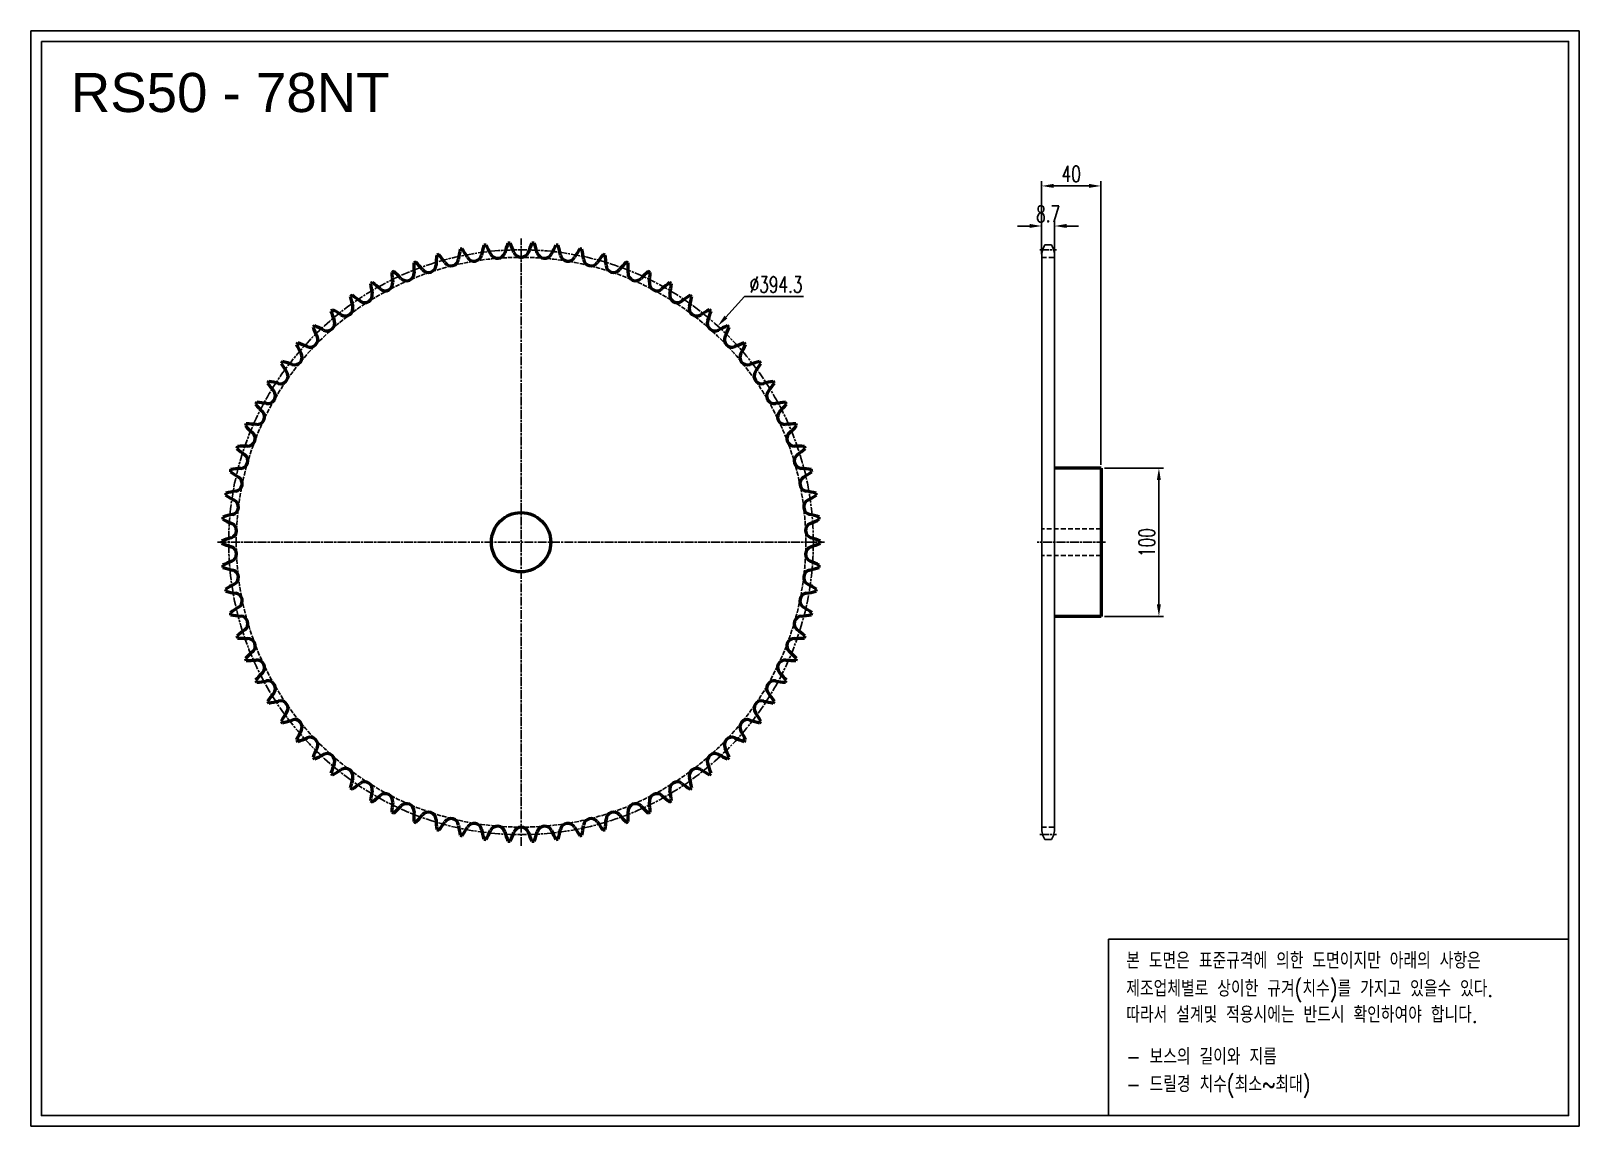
# Model space of a CAD drawing. Header units: millimetres. Extents: x 11559 to 12603, y 3768 to 4507.
import ezdxf

# ---------------------------------------------------------------- set-up
doc = ezdxf.new("R2010")
doc.units = ezdxf.units.MM
for name, pattern in [('AM_ISO02W050', [7.5, 6, -1.5]), ('AM_ISO02W050x2', [3.75, 3, -0.75]), ('AM_ISO08W050', [18, 12, -1.5, 3, -1.5]), ('AM_ISO08W050x2', [9, 6, -0.75, 1.5, -0.75]), ('HIDDEN', [9.525, 6.35, -3.175])]:
    doc.linetypes.add(name, pattern=pattern)
for name, color, linetype, lineweight in [('20', 7, 'Continuous', 50), ('21', 6, 'AM_ISO02W050', 25), ('22', 30, 'AM_ISO08W050', 25), ('23', 40, 'AM_ISO08W050', 25), ('VIS', 7, 'Continuous', 50)]:
    doc.layers.add(name, color=color, linetype=linetype, lineweight=lineweight)
doc.layers.add('HL', color=2, linetype='HIDDEN')
doc.layers.add('S-DIM', color=7, linetype='Continuous')
doc.styles.add('HAN', font='ROMANS.shx', dxfattribs={"width": 0.7, "bigfont": 'whgtxt.shx'})
doc.styles.add('HSG', font='SIMPLEX.shx', dxfattribs={"width": 0.7, "bigfont": 'HSG.shx'})
doc.styles.get("Standard").update_dxf_attribs({"font": 'arial.ttf'})
doc.dimstyles.new('APP23', dxfattribs={"dimscale": 4.5, "dimtxt": 2.4, "dimasz": 1.8, "dimexe": 0.7, "dimexo": 0.5, "dimgap": 0.6, "dimtad": 1, "dimtoh": 1, "dimdec": 1, "dimrnd": 0.01, "dimzin": 9, "dimdsep": 46, "dimtxsty": 'HSG', "dimcen": 0, "dimclrd": 1, "dimclre": 1, "dimclrt": 256, "dimazin": 2, "dimtp": 1, "dimtm": 1, "dimtfac": 0.5, "dimtdec": 1, "dimtix": 1, "dimtofl": 0, "dimtmove": 0, "dimatfit": 3, "dimfxl": 0, "dimtvp": 1, "dimtolj": 2, "dimlwd": -1, "dimlwe": -1, "dimarcsym": 0})

# ---------------------------------------------------------------- blocks, each defined once
blk = doc.blocks.new('*D1')
at = {"layer": 'Defpoints', "color": 0, "transparency": 16777216}
for p in [(12022.5, 4307.8), (11757.1, 4016.3)]:
    blk.add_point(p, dxfattribs=at)
at = {"layer": 'S-DIM', "color": 1, "transparency": 16777216}
for p, q in [((12040.6, 4327.6), (12028, 4313.8)), ((12080.4, 4327.6), (12040.6, 4327.6))]:
    blk.add_line(p, q, dxfattribs=at)
blk.add_solid([(12027, 4314.7), (12029, 4312.9), (12022.5, 4307.8)], dxfattribs=at)
at = {"layer": 'S-DIM', "transparency": 16777216, "insert": (12061.8, 4335.7), "char_height": 10.8, "attachment_point": 5, "style": 'HSG'}
blk.add_mtext('\\A2;∅394.3', dxfattribs=at)
blk = doc.blocks.new('*D2')
at = {"layer": 'Defpoints', "color": 0, "transparency": 16777216}
for p in [(12249.6, 4375.2), (12240.9, 4354.1), (12249.6, 4354.1)]:
    blk.add_point(p, dxfattribs=at)
at = {"layer": 'S-DIM', "color": 1, "transparency": 16777216}
for p, q in [((12232.8, 4375.2), (12224.7, 4375.2)), ((12240.9, 4356.3), (12240.9, 4378.4)), ((12249.6, 4356.3), (12249.6, 4378.4)), ((12257.7, 4375.2), (12265.8, 4375.2))]:
    blk.add_line(p, q, dxfattribs=at)
for points in [[(12232.8, 4376.6), (12232.8, 4373.9), (12240.9, 4375.2)], [(12257.7, 4376.6), (12257.7, 4373.9), (12249.6, 4375.2)]]:
    blk.add_solid(points, dxfattribs=at)
at = {"layer": 'S-DIM', "transparency": 16777216, "insert": (12245.3, 4383.3), "char_height": 10.8, "attachment_point": 5, "style": 'HSG'}
blk.add_mtext('\\A2;8.7', dxfattribs=at)
blk = doc.blocks.new('*D3')
at = {"layer": 'Defpoints', "color": 0, "transparency": 16777216}
for p in [(12280.9, 4402.2), (12240.9, 4354.1), (12280.9, 4212)]:
    blk.add_point(p, dxfattribs=at)
at = {"layer": 'S-DIM', "color": 1, "transparency": 16777216}
for p, q in [((12240.9, 4356.3), (12240.9, 4405.4)), ((12249, 4402.2), (12272.8, 4402.2)), ((12280.9, 4214.3), (12280.9, 4405.4))]:
    blk.add_line(p, q, dxfattribs=at)
for points in [[(12249, 4403.6), (12249, 4400.9), (12240.9, 4402.2)], [(12272.8, 4403.6), (12272.8, 4400.9), (12280.9, 4402.2)]]:
    blk.add_solid(points, dxfattribs=at)
at = {"layer": 'S-DIM', "transparency": 16777216, "insert": (12260.9, 4410.3), "char_height": 10.8, "attachment_point": 5, "style": 'HSG'}
blk.add_mtext('\\A2;40', dxfattribs=at)
blk = doc.blocks.new('*D4')
at = {"layer": 'Defpoints', "color": 0, "transparency": 16777216}
for p in [(12280.9, 4212), (12280.9, 4112), (12320, 4112)]:
    blk.add_point(p, dxfattribs=at)
at = {"layer": 'S-DIM', "color": 1, "transparency": 16777216}
for p, q in [((12283.2, 4212), (12323.1, 4212)), ((12320, 4203.9), (12320, 4120.1)), ((12283.2, 4112), (12323.1, 4112))]:
    blk.add_line(p, q, dxfattribs=at)
for points in [[(12318.6, 4203.9), (12321.3, 4203.9), (12320, 4212)], [(12318.6, 4120.1), (12321.3, 4120.1), (12320, 4112)]]:
    blk.add_solid(points, dxfattribs=at)
at = {"layer": 'S-DIM', "transparency": 16777216, "insert": (12311.9, 4161.8), "char_height": 10.8, "attachment_point": 5, "rotation": 90, "style": 'HSG'}
blk.add_mtext('\\A2;100', dxfattribs=at)

msp = doc.modelspace()

# ---------------------------------------------------------------- linework, layer by layer
for p, q in [((12240.94, 4162.03), (12240.94, 4354.53)), ((12247.52, 4362.47), (12243.07, 4362.47)), ((12249.64, 4162.03), (12249.64, 4354.53)), ((12240.94, 4162.03), (12240.94, 3969.53)), ((12249.64, 4162.03), (12249.64, 3969.53)), ((12247.52, 3961.6), (12243.07, 3961.6))]:
    msp.add_line(p, q)
for points in [[(11559.31, 4506.68), (12603.33, 4506.68), (12603.33, 3768.49), (11559.31, 3768.49)], [(11566.34, 4499.65), (12596.29, 4499.65), (12596.29, 3775.52), (11566.34, 3775.52)]]:
    msp.add_lwpolyline(points, close=True)
at = {"color": 6}
msp.add_lwpolyline([(12285.95, 3894.42), (12596.29, 3894.42), (12596.29, 3775.52), (12285.95, 3775.52)], close=True, dxfattribs=at)
for centre, start, end in [((12256.82, 4354.53), 150, 180), ((12233.77, 4354.53), 0, 30), ((12256.82, 3969.53), 180, 210), ((12233.77, 3969.53), 330, 0)]:
    msp.add_arc(centre, 15.87, start, end)
at = {"layer": '20'}
msp.add_circle((11889.81, 4162.03), 20, dxfattribs=at)
for centre, radius, start, end in [((11929.96, 4345.27), 97.54, 173.92747, 177.88462), ((11889.81, 4162.03), 201.73, 105.94466, 106.36303), ((11757.93, 4295.44), 97.54, 34.42308, 38.38022), ((11944.58, 4341.45), 97.54, 169.31209, 173.26923), ((11889.81, 4162.03), 201.73, 101.32928, 101.74765), ((11769.09, 4305.62), 97.54, 29.80769, 33.76484), ((11858.18, 4356.66), 5.13, 209.80769, 348.65385), ((11958.84, 4336.46), 97.54, 164.6967, 168.65385), ((11889.81, 4162.03), 201.73, 96.71389, 97.13226), ((11781.04, 4314.87), 97.54, 25.19231, 29.14945), ((11873.94, 4358.57), 5.13, 205.19231, 344.03846), ((11972.65, 4330.34), 97.54, 160.08132, 164.03846), ((11889.81, 4162.03), 201.73, 92.09851, 92.51688), ((11793.69, 4323.13), 97.54, 20.57692, 24.53407), ((11889.81, 4359.21), 5.13, 200.57692, 339.42308), ((11985.92, 4323.13), 97.54, 155.46593, 159.42308), ((11889.81, 4162.03), 201.73, 87.48312, 87.90149), ((11806.97, 4330.34), 97.54, 15.96154, 19.91868), ((11905.67, 4358.57), 5.13, 195.96154, 334.80769), ((11998.58, 4314.87), 97.54, 150.85055, 154.80769), ((11889.81, 4162.03), 201.73, 82.86774, 83.28611), ((11820.78, 4336.46), 97.54, 11.34615, 15.3033), ((11921.44, 4356.66), 5.13, 191.34615, 330.19231), ((12010.52, 4305.62), 97.54, 146.23516, 150.19231), ((11889.81, 4162.03), 201.73, 78.25235, 78.67072), ((11835.04, 4341.45), 97.54, 6.73077, 10.68791), ((12021.68, 4295.44), 97.54, 141.61978, 145.57692), ((11889.81, 4162.03), 201.73, 73.63697, 74.05534), ((11849.65, 4345.27), 97.54, 2.11538, 6.07253), ((11889.81, 4162.03), 201.73, 115.17543, 115.5938), ((11900.05, 4349.34), 97.54, 183.15824, 187.11538), ((11738.24, 4272.56), 97.54, 43.65385, 47.61099), ((11812.52, 4343.43), 5.13, 223.65385, 2.5), ((11915.09, 4347.91), 97.54, 178.54286, 182.5), ((11889.81, 4162.03), 201.73, 110.56004, 110.97842), ((11747.62, 4284.4), 97.54, 39.03846, 42.99561), ((11827.37, 4349.06), 5.13, 219.03846, 357.88462), ((11842.62, 4353.48), 5.13, 214.42308, 353.26923), ((11937, 4353.48), 5.13, 186.73077, 325.57692), ((11952.25, 4349.06), 5.13, 182.11538, 320.96154), ((12031.99, 4284.4), 97.54, 137.00439, 140.96154), ((11889.81, 4162.03), 201.73, 69.02158, 69.43996), ((11967.09, 4343.43), 5.13, 177.5, 316.34615), ((11864.53, 4347.91), 97.54, 357.5, 1.45714), ((12041.38, 4272.56), 97.54, 132.38901, 136.34615), ((11889.81, 4162.03), 201.73, 64.4062, 64.82457), ((11879.56, 4349.34), 97.54, 352.88462, 356.84176), ((11889.81, 4162.03), 201.73, 119.79081, 120.20919), ((11884.95, 4349.56), 97.54, 187.77362, 191.73077), ((11729.84, 4260.01), 97.54, 48.26923, 52.22638), ((11798.17, 4336.63), 5.13, 228.26923, 7.11538), ((11981.44, 4336.63), 5.13, 172.88462, 311.73077), ((12049.78, 4260.01), 97.54, 127.77362, 131.73077), ((11889.81, 4162.03), 201.73, 59.79081, 60.20919), ((11894.67, 4349.56), 97.54, 348.26923, 352.22638), ((11889.81, 4162.03), 201.73, 124.4062, 124.82457), ((11869.87, 4348.56), 97.54, 192.38901, 196.34615), ((11722.47, 4246.82), 97.54, 52.88462, 56.84176), ((11784.42, 4328.69), 5.13, 232.88462, 11.73077), ((11995.19, 4328.69), 5.13, 168.26923, 307.11538), ((12057.14, 4246.82), 97.54, 123.15824, 127.11538), ((11909.74, 4348.56), 97.54, 343.65385, 347.61099), ((11889.81, 4162.03), 201.73, 55.17543, 55.5938), ((11889.81, 4162.03), 201.73, 129.02158, 129.43996), ((11854.93, 4346.35), 97.54, 197.00439, 200.96154), ((11716.19, 4233.08), 97.54, 57.5, 61.45714), ((11771.35, 4319.67), 5.13, 237.5, 16.34615), ((12008.26, 4319.67), 5.13, 163.65385, 302.5), ((12063.42, 4233.08), 97.54, 118.54286, 122.5), ((11924.69, 4346.35), 97.54, 339.03846, 342.99561), ((11889.81, 4162.03), 201.73, 50.56004, 50.97842), ((11889.81, 4162.03), 201.73, 133.63697, 134.05534), ((11840.21, 4342.95), 97.54, 201.61978, 205.57692), ((11711.04, 4218.88), 97.54, 62.11538, 66.07253), ((11759.05, 4309.62), 5.13, 242.11538, 20.96154), ((12020.56, 4309.62), 5.13, 159.03846, 297.88462), ((12068.58, 4218.88), 97.54, 113.92747, 117.88462), ((11939.41, 4342.95), 97.54, 334.42308, 338.38022), ((11889.81, 4162.03), 201.73, 45.94466, 46.36303), ((11889.81, 4162.03), 201.73, 138.25235, 138.67072), ((11825.81, 4338.37), 97.54, 206.23516, 210.19231), ((11707.04, 4204.31), 97.54, 66.73077, 70.68791), ((11747.6, 4298.62), 5.13, 246.73077, 25.57692), ((12032.01, 4298.62), 5.13, 154.42308, 293.26923), ((12072.57, 4204.31), 97.54, 109.31209, 113.26923), ((11953.8, 4338.37), 97.54, 329.80769, 333.76484), ((11889.81, 4162.03), 201.73, 41.32928, 41.74765), ((11889.81, 4162.03), 201.73, 142.86774, 143.28611), ((11811.83, 4332.65), 97.54, 210.85055, 214.80769), ((11704.24, 4189.46), 97.54, 71.34615, 75.3033), ((11737.07, 4286.74), 5.13, 251.34615, 30.19231), ((12042.54, 4286.74), 5.13, 149.80769, 288.65385), ((12075.38, 4189.46), 97.54, 104.6967, 108.65385), ((11967.79, 4332.65), 97.54, 325.19231, 329.14945), ((11889.81, 4162.03), 201.73, 36.71389, 37.13226), ((11889.81, 4162.03), 201.73, 147.48312, 147.90149), ((11702.63, 4174.44), 97.54, 75.96154, 79.91868), ((11727.53, 4274.04), 5.13, 255.96154, 34.80769), ((12052.08, 4274.04), 5.13, 145.19231, 284.03846), ((12076.99, 4174.44), 97.54, 100.08132, 104.03846), ((11889.81, 4162.03), 201.73, 32.09851, 32.51688), ((11719.05, 4260.62), 5.13, 260.57692, 39.42308), ((11798.35, 4325.82), 97.54, 215.46593, 219.42308), ((12060.57, 4260.62), 5.13, 140.57692, 279.42308), ((11981.26, 4325.82), 97.54, 320.57692, 324.53407), ((11889.81, 4162.03), 201.73, 152.09851, 152.51688), ((11785.47, 4317.93), 97.54, 220.08132, 224.03846), ((11711.67, 4246.56), 5.13, 265.19231, 44.03846), ((11702.24, 4159.34), 97.54, 80.57692, 84.53407), ((12077.38, 4159.34), 97.54, 95.46593, 99.42308), ((12067.95, 4246.56), 5.13, 135.96154, 274.80769), ((11994.14, 4317.93), 97.54, 315.96154, 319.91868), ((11889.81, 4162.03), 201.73, 27.48312, 27.90149), ((11889.81, 4162.03), 201.73, 156.71389, 157.13226), ((11773.27, 4309.03), 97.54, 224.6967, 228.65385), ((11703.06, 4144.26), 97.54, 85.19231, 89.14945), ((12076.55, 4144.26), 97.54, 90.85055, 94.80769), ((12006.35, 4309.03), 97.54, 311.34615, 315.3033), ((11889.81, 4162.03), 201.73, 22.86774, 23.28611), ((11705.44, 4231.95), 5.13, 269.80769, 48.65385), ((12074.17, 4231.95), 5.13, 131.34615, 270.19231), ((11889.81, 4162.03), 201.73, 161.32928, 161.74765), ((11761.82, 4299.17), 97.54, 229.31209, 233.26923), ((11705.1, 4129.29), 97.54, 89.80769, 93.76484), ((11700.42, 4216.89), 5.13, 274.42308, 53.26923), ((12079.2, 4216.89), 5.13, 126.73077, 265.57692), ((12074.52, 4129.29), 97.54, 86.23516, 90.19231), ((12017.8, 4299.17), 97.54, 306.73077, 310.68791), ((11889.81, 4162.03), 201.73, 18.25235, 18.67072), ((11889.81, 4162.03), 201.73, 165.94466, 166.36303), ((11751.2, 4288.43), 97.54, 233.92747, 237.88462), ((11708.33, 4114.53), 97.54, 94.42308, 98.38022), ((12071.28, 4114.53), 97.54, 81.61978, 85.57692), ((12028.42, 4288.43), 97.54, 302.11538, 306.07253), ((11889.81, 4162.03), 201.73, 13.63697, 14.05534), ((11696.62, 4201.47), 5.13, 279.03846, 57.88462), ((12083, 4201.47), 5.13, 122.11538, 260.96154), ((11889.81, 4162.03), 201.73, 170.56004, 170.97842), ((11741.47, 4276.87), 97.54, 238.54286, 242.5), ((11712.74, 4100.08), 97.54, 99.03846, 102.99561), ((11694.07, 4185.8), 5.13, 283.65385, 62.5), ((12085.55, 4185.8), 5.13, 117.5, 256.34615), ((12066.87, 4100.08), 97.54, 77.00439, 80.96154), ((12038.14, 4276.87), 97.54, 297.5, 301.45714), ((11889.81, 4162.03), 201.73, 9.02158, 9.43996), ((11889.81, 4162.03), 201.73, 175.17543, 175.5938), ((11732.71, 4264.56), 97.54, 243.15824, 247.11538), ((11718.3, 4086.03), 97.54, 103.65385, 107.61099), ((12061.31, 4086.03), 97.54, 72.38901, 76.34615), ((12046.9, 4264.56), 97.54, 292.88462, 296.84176), ((11889.81, 4162.03), 201.73, 4.4062, 4.82457), ((11692.79, 4169.97), 5.13, 288.26923, 67.11538), ((12086.83, 4169.97), 5.13, 112.88462, 251.73077), ((11724.97, 4072.48), 97.54, 108.26923, 112.22638), ((11889.81, 4162.03), 201.73, 179.79081, 180.20919), ((11724.97, 4251.59), 97.54, 247.77362, 251.73077), ((11692.79, 4154.09), 5.13, 292.88462, 71.73077), ((12086.83, 4154.09), 5.13, 108.26923, 247.11538), ((12054.64, 4072.48), 97.54, 67.77362, 71.73077), ((12054.64, 4251.59), 97.54, 288.26923, 292.22638), ((11889.81, 4162.03), 201.73, 359.79081, 0.20919), ((11732.71, 4059.51), 97.54, 112.88462, 116.84176), ((11889.81, 4162.03), 201.73, 184.4062, 184.82457), ((11718.3, 4238.03), 97.54, 252.38901, 256.34615), ((12061.31, 4238.03), 97.54, 283.65385, 287.61099), ((12046.9, 4059.51), 97.54, 63.15824, 67.11538), ((11889.81, 4162.03), 201.73, 355.17543, 355.5938), ((11694.07, 4138.27), 5.13, 297.5, 76.34615), ((12085.55, 4138.27), 5.13, 103.65385, 242.5), ((11741.47, 4047.2), 97.54, 117.5, 121.45714), ((11889.81, 4162.03), 201.73, 189.02158, 189.43996), ((11712.74, 4223.98), 97.54, 257.00439, 260.96154), ((11696.62, 4122.59), 5.13, 302.11538, 80.96154), ((12083, 4122.59), 5.13, 99.03846, 237.88462), ((12066.87, 4223.98), 97.54, 279.03846, 282.99561), ((12038.14, 4047.2), 97.54, 58.54286, 62.5), ((11889.81, 4162.03), 201.73, 350.56004, 350.97842), ((11751.2, 4035.64), 97.54, 122.11538, 126.07253), ((11889.81, 4162.03), 201.73, 193.63697, 194.05534), ((12028.42, 4035.64), 97.54, 53.92747, 57.88462), ((11889.81, 4162.03), 201.73, 345.94466, 346.36303), ((11708.33, 4209.54), 97.54, 261.61978, 265.57692), ((11761.82, 4024.89), 97.54, 126.73077, 130.68791), ((11700.42, 4107.17), 5.13, 306.73077, 85.57692), ((12079.2, 4107.17), 5.13, 94.42308, 233.26923), ((12017.8, 4024.89), 97.54, 49.31209, 53.26923), ((12071.28, 4209.54), 97.54, 274.42308, 278.38022), ((11889.81, 4162.03), 201.73, 198.25235, 198.67072), ((11705.1, 4194.78), 97.54, 266.23516, 270.19231), ((11705.44, 4092.11), 5.13, 311.34615, 90.19231), ((12074.17, 4092.11), 5.13, 89.80769, 228.65385), ((12074.52, 4194.78), 97.54, 269.80769, 273.76484), ((11889.81, 4162.03), 201.73, 341.32928, 341.74765), ((11773.27, 4015.04), 97.54, 131.34615, 135.3033), ((11889.81, 4162.03), 201.73, 202.86774, 203.28611), ((11703.06, 4179.81), 97.54, 270.85055, 274.80769), ((11711.67, 4077.5), 5.13, 315.96154, 94.80769), ((12067.95, 4077.5), 5.13, 85.19231, 224.03846), ((12076.55, 4179.81), 97.54, 265.19231, 269.14945), ((12006.35, 4015.04), 97.54, 44.6967, 48.65385), ((11889.81, 4162.03), 201.73, 336.71389, 337.13226), ((11785.47, 4006.14), 97.54, 135.96154, 139.91868), ((11994.14, 4006.14), 97.54, 40.08132, 44.03846), ((11889.81, 4162.03), 201.73, 207.48312, 207.90149), ((11702.24, 4164.73), 97.54, 275.46593, 279.42308), ((11719.05, 4063.44), 5.13, 320.57692, 99.42308), ((12060.57, 4063.44), 5.13, 80.57692, 219.42308), ((12077.38, 4164.73), 97.54, 260.57692, 264.53407), ((11889.81, 4162.03), 201.73, 332.09851, 332.51688), ((11798.35, 3998.25), 97.54, 140.57692, 144.53407), ((11889.81, 4162.03), 201.73, 212.09851, 212.51688), ((11702.63, 4149.62), 97.54, 280.08132, 284.03846), ((11727.53, 4050.02), 5.13, 325.19231, 104.03846), ((12052.08, 4050.02), 5.13, 75.96154, 214.80769), ((12076.99, 4149.62), 97.54, 255.96154, 259.91868), ((11981.26, 3998.25), 97.54, 35.46593, 39.42308), ((11889.81, 4162.03), 201.73, 327.48312, 327.90149), ((11811.83, 3991.42), 97.54, 145.19231, 149.14945), ((11889.81, 4162.03), 201.73, 216.71389, 217.13226), ((11704.24, 4134.6), 97.54, 284.6967, 288.65385), ((11737.07, 4037.33), 5.13, 329.80769, 108.65385), ((12042.54, 4037.33), 5.13, 71.34615, 210.19231), ((12075.38, 4134.6), 97.54, 251.34615, 255.3033), ((11967.79, 3991.42), 97.54, 30.85055, 34.80769), ((11889.81, 4162.03), 201.73, 322.86774, 323.28611), ((11825.81, 3985.7), 97.54, 149.80769, 153.76484), ((11707.04, 4119.76), 97.54, 289.31209, 293.26923), ((11747.6, 4025.44), 5.13, 334.42308, 113.26923), ((12032.01, 4025.44), 5.13, 66.73077, 205.57692), ((12072.57, 4119.76), 97.54, 246.73077, 250.68791), ((11953.8, 3985.7), 97.54, 26.23516, 30.19231), ((11889.81, 4162.03), 201.73, 221.32928, 221.74765), ((11840.21, 3981.12), 97.54, 154.42308, 158.38022), ((11759.05, 4014.44), 5.13, 339.03846, 117.88462), ((12020.56, 4014.44), 5.13, 62.11538, 200.96154), ((11939.41, 3981.12), 97.54, 21.61978, 25.57692), ((11889.81, 4162.03), 201.73, 318.25235, 318.67072), ((11889.81, 4162.03), 201.73, 225.94466, 226.36303), ((11711.04, 4105.19), 97.54, 293.92747, 297.88462), ((11854.93, 3977.72), 97.54, 159.03846, 162.99561), ((11771.35, 4004.4), 5.13, 343.65385, 122.5), ((12008.26, 4004.4), 5.13, 57.5, 196.34615), ((11924.69, 3977.72), 97.54, 17.00439, 20.96154), ((12068.58, 4105.19), 97.54, 242.11538, 246.07253), ((11889.81, 4162.03), 201.73, 313.63697, 314.05534), ((11889.81, 4162.03), 201.73, 230.56004, 230.97842), ((11716.19, 4090.99), 97.54, 298.54286, 302.5), ((11869.87, 3975.51), 97.54, 163.65385, 167.61099), ((11722.47, 4077.25), 97.54, 303.15824, 307.11538), ((11784.42, 3995.38), 5.13, 348.26923, 127.11538), ((11995.19, 3995.38), 5.13, 52.88462, 191.73077), ((12057.14, 4077.25), 97.54, 232.88462, 236.84176), ((11909.74, 3975.51), 97.54, 12.38901, 16.34615), ((12063.42, 4090.99), 97.54, 237.5, 241.45714), ((11889.81, 4162.03), 201.73, 309.02158, 309.43996), ((11889.81, 4162.03), 201.73, 235.17543, 235.5938), ((11884.95, 3974.51), 97.54, 168.26923, 172.22638), ((11729.84, 4064.06), 97.54, 307.77362, 311.73077), ((11798.17, 3987.44), 5.13, 352.88462, 131.73077), ((11981.44, 3987.44), 5.13, 48.26923, 187.11538), ((12049.78, 4064.06), 97.54, 228.26923, 232.22638), ((11894.67, 3974.51), 97.54, 7.77362, 11.73077), ((11889.81, 4162.03), 201.73, 304.4062, 304.82457), ((11889.81, 4162.03), 201.73, 239.79081, 240.20919), ((11900.05, 3974.72), 97.54, 172.88462, 176.84176), ((11889.81, 4162.03), 201.73, 244.4062, 244.82457), ((11738.24, 4051.5), 97.54, 312.38901, 316.34615), ((11812.52, 3980.63), 5.13, 357.5, 136.34615), ((11915.09, 3976.16), 97.54, 177.5, 181.45714), ((11747.62, 4039.67), 97.54, 317.00439, 320.96154), ((11827.37, 3975), 5.13, 2.11538, 140.96154), ((11952.25, 3975), 5.13, 39.03846, 177.88462), ((12031.99, 4039.67), 97.54, 219.03846, 222.99561), ((11967.09, 3980.63), 5.13, 43.65385, 182.5), ((11864.53, 3976.16), 97.54, 358.54286, 2.5), ((12041.38, 4051.5), 97.54, 223.65385, 227.61099), ((11889.81, 4162.03), 201.73, 295.17543, 295.5938), ((11879.56, 3974.72), 97.54, 3.15824, 7.11538), ((11889.81, 4162.03), 201.73, 299.79081, 300.20919), ((11889.81, 4162.03), 201.73, 249.02158, 249.43996), ((11929.96, 3978.79), 97.54, 182.11538, 186.07253), ((11889.81, 4162.03), 201.73, 253.63697, 254.05534), ((11757.93, 4028.62), 97.54, 321.61978, 325.57692), ((11842.62, 3970.59), 5.13, 6.73077, 145.57692), ((11944.58, 3982.62), 97.54, 186.73077, 190.68791), ((11769.09, 4018.44), 97.54, 326.23516, 330.19231), ((11858.18, 3967.41), 5.13, 11.34615, 150.19231), ((11958.84, 3987.61), 97.54, 191.34615, 195.3033), ((11781.04, 4009.2), 97.54, 330.85055, 334.80769), ((11873.94, 3965.49), 5.13, 15.96154, 154.80769), ((11889.81, 3964.86), 5.13, 20.57692, 159.42308), ((11905.67, 3965.49), 5.13, 25.19231, 164.03846), ((11998.58, 4009.2), 97.54, 205.19231, 209.14945), ((11820.78, 3987.61), 97.54, 344.6967, 348.65385), ((11921.44, 3967.41), 5.13, 29.80769, 168.65385), ((12010.52, 4018.44), 97.54, 209.80769, 213.76484), ((11835.04, 3982.62), 97.54, 349.31209, 353.26923), ((11937, 3970.59), 5.13, 34.42308, 173.26923), ((12021.68, 4028.62), 97.54, 214.42308, 218.38022), ((11889.81, 4162.03), 201.73, 285.94466, 286.36303), ((11849.65, 3978.79), 97.54, 353.92747, 357.88462), ((11889.81, 4162.03), 201.73, 290.56004, 290.97842), ((11889.81, 4162.03), 201.73, 258.25235, 258.67072), ((11889.81, 4162.03), 201.73, 262.86774, 263.28611), ((11972.65, 3993.73), 97.54, 195.96154, 199.91868), ((11889.81, 4162.03), 201.73, 267.48312, 267.90149), ((11793.69, 4000.94), 97.54, 335.46593, 339.42308), ((11985.92, 4000.94), 97.54, 200.57692, 204.53407), ((11889.81, 4162.03), 201.73, 272.09851, 272.51688), ((11806.97, 3993.73), 97.54, 340.08132, 344.03846), ((11889.81, 4162.03), 201.73, 276.71389, 277.13226), ((11889.81, 4162.03), 201.73, 281.32928, 281.74765)]:
    msp.add_arc(centre, radius, start, end, dxfattribs=at)
at = {"layer": '21', "linetype": 'AM_ISO02W050x2'}
msp.add_circle((11889.81, 4162.03), 192.05, dxfattribs=at)
at = {"layer": '22', "linetype": 'AM_ISO08W050x2'}
for p, q in [((12239.76, 4359.16), (12250.82, 4359.16)), ((12283.97, 4162.03), (12237.92, 4162.03)), ((12239.76, 3964.91), (12250.82, 3964.91))]:
    msp.add_line(p, q, dxfattribs=at)
msp.add_circle((11889.81, 4162.03), 197.13, dxfattribs=at)
at = {"layer": '23', "linetype": 'AM_ISO08W050x2'}
for p, q in [((11889.81, 3957.3), (11889.81, 4366.76)), ((11685.08, 4162.03), (12094.54, 4162.03))]:
    msp.add_line(p, q, dxfattribs=at)
at = {"layer": 'HL', "ltscale": 0.5}
for p, q in [((12240.94, 4354.07), (12249.64, 4354.07)), ((12280.94, 4171.03), (12240.94, 4171.03)), ((12280.94, 4153.03), (12240.94, 4153.03)), ((12240.94, 3969.99), (12249.64, 3969.99))]:
    msp.add_line(p, q, dxfattribs=at)
at = {"layer": 'VIS'}
for p, q in [((12280.94, 4212.03), (12249.64, 4212.03)), ((12280.94, 4212.03), (12280.94, 4112.03)), ((12280.94, 4112.03), (12249.64, 4112.03))]:
    msp.add_line(p, q, dxfattribs=at)

# ---------------------------------------------------------------- texts
msp.add_text('RS50 - 78NT', height=26.364).set_placement((11586.2, 4452.02))
at = {"color": 6, "style": 'HAN', "width": 0.8}
for s, p in [('본 도면은 표준규격에 의한 도면이지만 아래의 사항은', (12297.95, 3874.6)), ('제조업체별로 상이한 규겨(치수)를 가지고 있을수 있다.', (12297.95, 3855.69)), ('따라서 설계및 적용시에는 반드시 확인하여야 합니다.', (12297.95, 3838.12)), ('- 보스의 길이와 지름', (12297.95, 3809.83)), ('- 드릴경 치수(최소~최대)', (12297.95, 3791.24))]:
    msp.add_text(s, height=10.912, dxfattribs=at).set_placement(p)

# ---------------------------------------------------------------- dimensions: what is measured, and where the dimension line sits
at = {"layer": 'S-DIM'}
dim = msp.add_linear_dim(base=(12280.94, 4402.23), p1=(12240.94, 4354.07), p2=(12280.94, 4212.03), dimstyle='APP23', dxfattribs=at)
dim.commit()
dim.dimension.update_dxf_attribs({"geometry": '*D3', "text_midpoint": (12260.94, 4410.33)})
dim = msp.add_linear_dim(base=(12249.64, 4375.23), p1=(12240.94, 4354.07), p2=(12249.64, 4354.07), dimstyle='APP23', dxfattribs=at)
dim.commit()
dim.dimension.update_dxf_attribs({"geometry": '*D2', "text_midpoint": (12245.29, 4375.23), "dimtype": 128})
at = {"layer": 'S-DIM', "color": 3}
dim = msp.add_diameter_dim_2p(p1=(11757.08, 4016.28), p2=(12022.53, 4307.78), dimstyle='APP23', dxfattribs=at)
dim.commit()
dim.dimension.update_dxf_attribs({"geometry": '*D1', "text_midpoint": (12061.84, 4327.62), "dimtype": 131})
at = {"layer": 'S-DIM'}
dim = msp.add_linear_dim(base=(12319.98, 4112.03), p1=(12280.94, 4212.03), p2=(12280.94, 4112.03), angle=90, dimstyle='APP23', dxfattribs=at)
dim.commit()
dim.dimension.update_dxf_attribs({"geometry": '*D4', "text_midpoint": (12319.98, 4161.84), "dimtype": 128})

doc.saveas('drawing.dxf')
